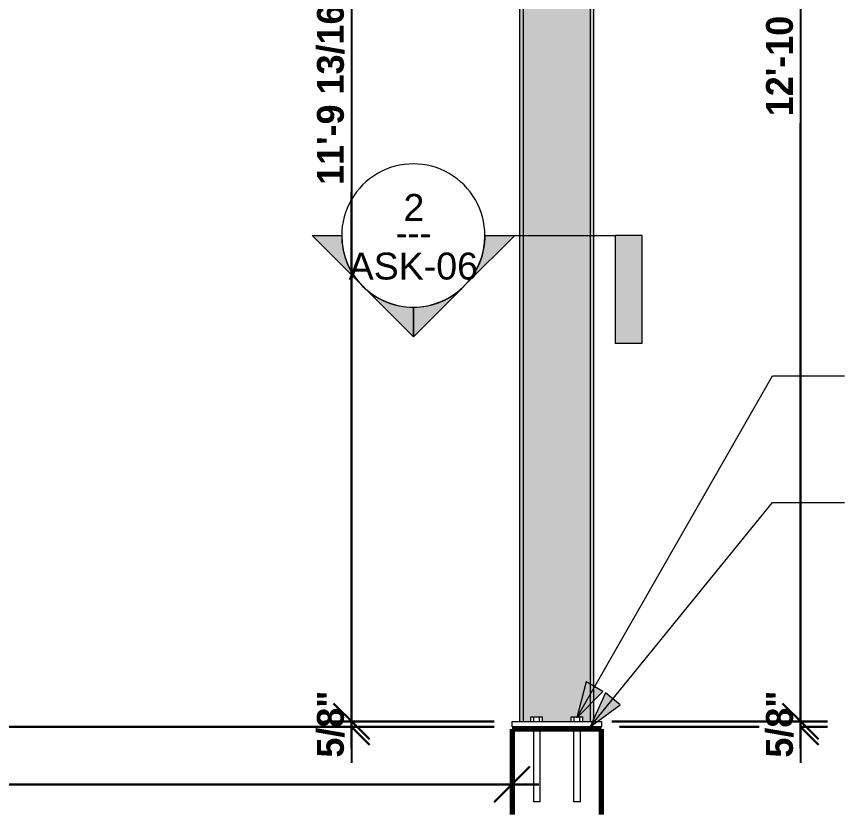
# Model space of a CAD drawing. Header units: inches. Extents: x -8939 to -8174, y -29 to 1319.
# Drawn here: x -8758.2 to -8665.7, y -18.9 to 70.2 of the extents above; entities that cross this region are included whole.
import ezdxf

# ---------------------------------------------------------------- set-up
doc = ezdxf.new("R2010")
doc.units = ezdxf.units.IN
doc.header["$MEASUREMENT"] = 0
for name, color, linetype, lineweight in [('A-ANNO-DIMS-1', 211, 'Continuous', 30), ('A-GENM', 5, 'Continuous', 9), ('G-ANNO-SYMB', 111, 'Continuous', 9), ('G-ANNO-TEXT', 231, 'Continuous', 9), ('S-BEAM', 12, 'Continuous', 9), ('S-COLS', 52, 'Continuous', 9), ('S-COLS-1', 22, 'Continuous', 9), ('S-FNDN-2', 32, 'Continuous', 70)]:
    doc.layers.add(name, color=color, linetype=linetype, lineweight=lineweight)
doc.styles.add('Arial', font='arial.ttf', dxfattribs={"height": 2.999999999999998})
doc.styles.add('Century Gothic', font='ufonts.com_century-gothic.ttf', dxfattribs={"height": 2.999999999999998})
doc.styles.add('Century Gothic_B', font='GOTHICB.TTF', dxfattribs={"height": 2.999999999999999})
doc.dimstyles.new('OD__1_16__Tol__', dxfattribs={"dimscale": 12, "dimtxt": 3.132504809152577, "dimasz": 0.3333333333333333, "dimexe": 0.25, "dimexo": 0.1666666666666667, "dimgap": 0.04166666666666667, "dimtad": 1, "dimdec": 4, "dimrnd": 0.0625, "dimzin": 3, "dimdsep": 46, "dimlunit": 4, "dimtxsty": 'Century Gothic_B', "dimblk1": 'OBLIQUE', "dimblk2": 'OBLIQUE', "dimsah": 1, "dimcen": 0.09, "dimdle": 0.25, "dimazin": 0, "dimtfac": 1, "dimtdec": 4, "dimtix": 1, "dimtmove": 0, "dimatfit": 3, "dimfxl": 1, "dimtvp": 1, "dimtfill": 1, "dimfrac": 2, "dimtolj": 1, "dimtzin": 0, "dimlwd": 30, "dimlwe": 30, "dimarcsym": 2})

# ---------------------------------------------------------------- blocks, each defined once
blk = doc.blocks.new('051200 - Structural Steel Framing - Base Plate - 4 holes - 2-1954473-STRUCTURE - MOMENT FRAME _1_ - ELEVATION')
at = {"layer": 'A-GENM'}
for p, q in [((-8700.718900558199, -7.99999999999541), (-8700.394141031778, -7.999999999995409)), ((-8700.718900558199, -8.4999999999954), (-8700.718900558199, -7.99999999999541)), ((-8700.394141031778, -7.999999999995409), (-8699.74462197894, -7.999999999995406)), ((-8700.394141031778, -8.499999999995397), (-8700.394141031778, -7.999999999995409)), ((-8699.74462197894, -7.999999999995406), (-8699.419862452522, -7.999999999995406)), ((-8699.74462197894, -8.499999999995396), (-8699.74462197894, -7.999999999995406)), ((-8699.419862452522, -8.499999999995396), (-8699.419862452522, -7.999999999995406)), ((-8696.218900558199, -7.999999999995447), (-8695.894141031778, -7.999999999995449)), ((-8696.218900558199, -8.499999999995437), (-8696.218900558199, -7.999999999995447)), ((-8695.894141031778, -7.999999999995449), (-8695.24462197894, -7.999999999995446)), ((-8695.894141031778, -8.499999999995438), (-8695.894141031778, -7.999999999995449)), ((-8695.24462197894, -7.999999999995446), (-8694.919862452522, -7.999999999995444)), ((-8695.24462197894, -8.499999999995435), (-8695.24462197894, -7.999999999995446)), ((-8694.919862452522, -8.499999999995433), (-8694.919862452522, -7.999999999995444)), ((-8700.444381505356, -9.125000000001407), (-8700.444381505356, -9.37500000000054)), ((-8699.694381505356, -9.37500000000054), (-8699.694381505356, -9.125000000001407)), ((-8695.944381505356, -9.125000000001407), (-8695.944381505356, -9.37500000000054)), ((-8695.194381505356, -9.37500000000054), (-8695.194381505356, -9.125000000001407)), ((-8700.444381505356, -9.37500000000054), (-8700.444381505356, -17.50000000000018)), ((-8699.694381505356, -17.50000000000018), (-8699.694381505356, -9.37500000000054)), ((-8695.944381505356, -9.37500000000054), (-8695.944381505356, -17.50000000000023)), ((-8695.194381505356, -17.50000000000018), (-8695.194381505356, -9.37500000000054)), ((-8700.069381505356, -17.50000000000004), (-8700.444381505356, -17.50000000000004)), ((-8699.694381505356, -17.50000000000004), (-8700.069381505356, -17.50000000000004)), ((-8695.569381505356, -17.50000000000008), (-8695.944381505356, -17.50000000000008)), ((-8695.194381505356, -17.50000000000007), (-8695.569381505356, -17.50000000000008))]:
    blk.add_line(p, q, dxfattribs=at)
at = {"layer": 'S-BEAM'}
for p, q in [((-8702.819381505358, -8.500000000000075), (-8692.819381505358, -8.500000000000075)), ((-8702.819381505358, -9.125000000001297), (-8702.819381505358, -8.500000000000075)), ((-8692.819381505358, -9.125000000001297), (-8702.819381505358, -9.125000000001297)), ((-8692.819381505358, -8.500000000000075), (-8692.819381505358, -9.125000000001297))]:
    blk.add_line(p, q, dxfattribs=at)
blk = doc.blocks.new('_Oblique')
at = {"color": 0, "linetype": 'ByBlock', "lineweight": -2}
blk.add_line((-0.5, -0.5), (0.5, 0.5), dxfattribs=at)
blk = doc.blocks.new('DIMBLOCK12-STRUCTURE - MOMENT FRAME _1_ - ELEVATION')
at = {"layer": 'A-ANNO-DIMS-1', "color": 0, "lineweight": 30, "transparency": 16777216}
for p, q in [((-8720.757397472004, -8.50000000000008), (-8720.757397472004, -4.50000000000008)), ((-8704.819381505362, -8.500000000000078), (-8723.757397472004, -8.50000000000008)), ((-8704.819381505362, -9.1250000000013), (-8723.757397472004, -9.125000000001302)), ((-8720.757397472004, -9.125000000001302), (-8720.757397472004, -8.50000000000008)), ((-8720.757397472004, -9.125000000001302), (-8720.757397472004, -13.1250000000013))]:
    blk.add_line(p, q, dxfattribs=at)
at = {"layer": 'Defpoints', "color": 0, "transparency": 16777216}
for p in [(-8702.819381505362, -8.500000000000078), (-8702.819381505362, -9.1250000000013)]:
    blk.add_point(p, dxfattribs=at)
at = {"layer": 'A-ANNO-DIMS-1', "color": 0, "lineweight": 30, "transparency": 16777216, "xscale": 3.999999999999999, "yscale": 3.999999999999999, "zscale": 3.999999999999999}
for p, rotation in [((-8720.757397472004, -8.50000000000008), 270), ((-8720.757397472004, -9.125000000001302), 90)]:
    blk.add_blockref('_Oblique', p, dxfattribs=dict(at, rotation=rotation))
at = {"layer": 'A-ANNO-DIMS-1', "color": 0, "transparency": 16777216, "insert": (-8723.067390687285, -8.812499999998218), "char_height": 2.999999999999999, "attachment_point": 5, "rotation": 90, "style": 'Century Gothic_B', "bg_fill": 3, "box_fill_scale": 1.25, "bg_fill_color": 256, "bg_fill_true_color": 13158600, "bg_fill_transparency": 0}
blk.add_mtext('\\A1;5/8"', dxfattribs=at)
at = {"layer": 'Defpoints', "color": 0, "transparency": 16777216}
blk.add_point((-8720.757397472004, -8.50000000000008), dxfattribs=at)
blk = doc.blocks.new('DIMBLOCK13-STRUCTURE - MOMENT FRAME _1_ - ELEVATION')
at = {"layer": 'A-ANNO-DIMS-1', "color": 0, "lineweight": 30, "transparency": 16777216}
for p, q in [((-8720.757397472004, -11.50000000000008), (-8720.757397472004, 136.2999999999996)), ((-8721.585824596747, 133.2999999999996), (-8717.757397472004, 133.2999999999996)), ((-8704.819381505362, -8.500000000000078), (-8723.757397472004, -8.50000000000008))]:
    blk.add_line(p, q, dxfattribs=at)
at = {"layer": 'Defpoints', "color": 0, "transparency": 16777216}
for p in [(-8723.585824596747, 133.2999999999996), (-8720.757397472004, 133.2999999999996), (-8702.819381505362, -8.500000000000078)]:
    blk.add_point(p, dxfattribs=at)
at = {"layer": 'A-ANNO-DIMS-1', "color": 0, "lineweight": 30, "transparency": 16777216, "xscale": 3.999999999999999, "yscale": 3.999999999999999, "zscale": 3.999999999999999}
for p, rotation in [((-8720.757397472004, 133.2999999999996), 90), ((-8720.757397472004, -8.50000000000008), 270)]:
    blk.add_blockref('_Oblique', p, dxfattribs=dict(at, rotation=rotation))
at = {"layer": 'A-ANNO-DIMS-1', "color": 0, "transparency": 16777216, "insert": (-8723.067390687285, 62.40000000000222), "char_height": 2.999999999999999, "attachment_point": 5, "rotation": 90, "style": 'Century Gothic_B', "bg_fill": 3, "box_fill_scale": 1.25, "bg_fill_color": 256, "bg_fill_true_color": 13158600, "bg_fill_transparency": 0}
blk.add_mtext('\\A1;11\'-9 13/16"', dxfattribs=at)
blk = doc.blocks.new('DIMBLOCK16-STRUCTURE - MOMENT FRAME _1_ - ELEVATION')
at = {"layer": 'A-ANNO-DIMS-1', "color": 0, "lineweight": 30, "transparency": 16777216}
for p, q in [((-8866.569381505384, -16.36779576049809), (-8866.569381505384, -12.5393686357519)), ((-8702.819381505358, -16.36779576049809), (-8702.819381505358, -12.5393686357519)), ((-8699.819381505358, -15.5393686357519), (-8869.569381505384, -15.5393686357519))]:
    blk.add_line(p, q, dxfattribs=at)
at = {"layer": 'Defpoints', "color": 0, "transparency": 16777216}
for p in [(-8866.569381505384, -15.5393686357519), (-8866.569381505384, -18.36779576049809), (-8702.819381505358, -18.36779576049809)]:
    blk.add_point(p, dxfattribs=at)
at = {"layer": 'A-ANNO-DIMS-1', "color": 0, "lineweight": 30, "transparency": 16777216, "xscale": 3.999999999999999, "yscale": 3.999999999999999, "zscale": 3.999999999999999, "rotation": 180}
blk.add_blockref('_Oblique', (-8866.569381505384, -15.5393686357519), dxfattribs=at)
at = {"layer": 'A-ANNO-DIMS-1', "color": 0, "lineweight": 30, "transparency": 16777216, "xscale": 3.999999999999999, "yscale": 3.999999999999999, "zscale": 3.999999999999999}
blk.add_blockref('_Oblique', (-8702.819381505358, -15.5393686357519), dxfattribs=at)
at = {"layer": 'A-ANNO-DIMS-1', "color": 0, "transparency": 16777216, "insert": (-8784.694381505371, -13.22937542046828), "char_height": 2.999999999999999, "attachment_point": 5, "style": 'Century Gothic_B', "bg_fill": 3, "box_fill_scale": 1.25, "bg_fill_color": 256, "bg_fill_true_color": 13158600, "bg_fill_transparency": 0}
blk.add_mtext('\\A1;13\'-7 3/4"', dxfattribs=at)
blk = doc.blocks.new('DIMBLOCK17-STRUCTURE - MOMENT FRAME _1_ - ELEVATION')
at = {"layer": 'A-ANNO-DIMS-1', "color": 0, "lineweight": 30, "transparency": 16777216}
for p, q in [((-8812.049863000255, -1.750000000001289), (-8812.049863000255, 2.249999999998711)), ((-8864.56938150539, -1.750000000001298), (-8809.049863000255, -1.750000000001289)), ((-8812.049863000255, -9.125000000001318), (-8812.049863000255, -1.750000000001289)), ((-8704.819381505362, -9.1250000000013), (-8815.049863000255, -9.125000000001318)), ((-8812.049863000255, -9.125000000001318), (-8812.049863000255, -13.12500000000132))]:
    blk.add_line(p, q, dxfattribs=at)
at = {"layer": 'Defpoints', "color": 0, "transparency": 16777216}
for p in [(-8866.56938150539, -1.750000000001298), (-8702.819381505362, -9.1250000000013)]:
    blk.add_point(p, dxfattribs=at)
at = {"layer": 'A-ANNO-DIMS-1', "color": 0, "lineweight": 30, "transparency": 16777216, "xscale": 3.999999999999999, "yscale": 3.999999999999999, "zscale": 3.999999999999999}
for p, rotation in [((-8812.049863000255, -1.750000000001289), 270), ((-8812.049863000255, -9.125000000001318), 90)]:
    blk.add_blockref('_Oblique', p, dxfattribs=dict(at, rotation=rotation))
at = {"layer": 'A-ANNO-DIMS-1', "color": 0, "transparency": 16777216, "insert": (-8814.359856215537, -5.437499999998805), "char_height": 2.999999999999999, "attachment_point": 5, "rotation": 90, "style": 'Century Gothic_B', "bg_fill": 3, "box_fill_scale": 1.25, "bg_fill_color": 256, "bg_fill_true_color": 13158600, "bg_fill_transparency": 0}
blk.add_mtext('\\A1;7 3/8"', dxfattribs=at)
at = {"layer": 'A-ANNO-DIMS-1', "color": 0, "transparency": 16777216, "insert": (-8810.021310983515, -5.437499999998805), "char_height": 2.999999999999999, "attachment_point": 5, "rotation": 90, "style": 'Century Gothic_B', "bg_fill": 3, "box_fill_scale": 1.25, "bg_fill_color": 256, "bg_fill_true_color": 13158600, "bg_fill_transparency": 0}
blk.add_mtext('\\A1;ELEV. DIFF.', dxfattribs=at)
at = {"layer": 'Defpoints', "color": 0, "transparency": 16777216}
blk.add_point((-8812.049863000255, -1.750000000001289), dxfattribs=at)
blk = doc.blocks.new('Section - 3_32_ x 3_8_-54337-STRUCTURE - MOMENT FRAME _1_ - ELEVATION')
at = {"layer": 'G-ANNO-SYMB'}
blk.add_hatch(color=256, dxfattribs=at).paths.add_polyline_path([(-8785.84586055963, -25.5452430915449), (-8773.84586055963, -25.54524309154501), (-8773.84586055963, -28.54524309154501), (-8785.84586055963, -28.5452430915449)], flags=0)
for p, q in [((-8785.84586055963, -25.5452430915449), (-8785.84586055963, -28.5452430915449)), ((-8773.84586055963, -25.54524309154501), (-8785.84586055963, -25.5452430915449)), ((-8773.84586055963, -28.54524309154501), (-8773.84586055963, -25.54524309154501)), ((-8785.84586055963, -28.5452430915449), (-8773.84586055963, -28.54524309154501))]:
    blk.add_line(p, q, dxfattribs=at)
blk = doc.blocks.new('Section - Section Head - Filled-22785-STRUCTURE - MOMENT FRAME _1_ - ELEVATION')
at = {"layer": 'G-ANNO-SYMB'}
h = blk.add_hatch(color=256, dxfattribs=at)
edge = h.paths.add_edge_path(flags=0)
edge.add_arc((-8773.84586055963, 180.164589275989), 8.01041186365364, 89.99999999999989, 132.0783950246268, ccw=False)
edge.add_line((-8773.84586055963, 188.1750011396435), (-8773.84586055963, 191.4782977749737))
edge.add_line((-8773.84586055963, 191.4782977749737), (-8779.214012345175, 186.110145989428))
h = blk.add_hatch(color=256, dxfattribs=at)
edge = h.paths.add_edge_path(flags=0)
edge.add_line((-8779.502714809121, 185.8214435254813), (-8785.159569058615, 180.164589275989))
edge.add_line((-8785.159569058615, 180.164589275989), (-8781.84586055963, 180.164589275989))
edge.add_arc((-8773.84586055963, 180.1645892759889), 7.999999999998778, 135.0000000000002, 179.9999999999997, ccw=False)
h = blk.add_hatch(color=256, dxfattribs=at)
edge = h.paths.add_edge_path(flags=0)
edge.add_arc((-8773.84586055963, 180.164589275989), 7.999999999999994, 180.0000000000003, 225.0000000000041, ccw=False)
edge.add_line((-8781.84586055963, 180.164589275989), (-8785.159569058615, 180.164589275989))
edge.add_line((-8785.159569058615, 180.164589275989), (-8779.502714809121, 174.5077350264966))
h = blk.add_hatch(color=256, dxfattribs=at)
edge = h.paths.add_edge_path(flags=0)
edge.add_line((-8779.214012345175, 174.2190325625498), (-8773.84586055963, 168.8508807770041))
edge.add_line((-8773.84586055963, 168.8508807770041), (-8773.84586055963, 172.1541774123343))
edge.add_arc((-8773.84586055963, 180.1645892759889), 8.01041186365463, 227.9216049753765, 270, ccw=False)
for p, q in [((-8779.214012345175, 186.110145989428), (-8773.84586055963, 191.4782977749737)), ((-8773.84586055963, 191.4782977749737), (-8773.84586055963, 188.1750011396435)), ((-8785.159569058615, 180.164589275989), (-8779.502714809121, 185.8214435254813)), ((-8781.84586055963, 180.164589275989), (-8785.159569058615, 180.164589275989)), ((-8779.502714809121, 174.5077350264966), (-8785.159569058615, 180.164589275989)), ((-8785.159569058615, 180.164589275989), (-8781.84586055963, 180.164589275989)), ((-8773.84586055963, 168.8508807770041), (-8779.214012345175, 174.2190325625498)), ((-8773.84586055963, 172.1541774123343), (-8773.84586055963, 168.8508807770041))]:
    blk.add_line(p, q, dxfattribs=at)
for centre, radius, start, end in [((-8773.84586055963, 180.1750011396435), 8, 90, 269.9999999999996), ((-8773.84586055963, 180.164589275989), 8.01041186365364, 89.99999999999959, 132.0783950246265), ((-8773.84586055963, 180.1750011396435), 8, 269.9999999999996, 90), ((-8773.84586055963, 180.1645892759889), 7.999999999998778, 134.9999999999999, 179.9999999999994), ((-8773.84586055963, 180.164589275989), 7.999999999999994, 179.9999999999999, 225.0000000000037), ((-8773.84586055963, 180.1645892759889), 8.01041186365463, 227.9216049753761, 269.9999999999996)]:
    blk.add_arc(centre, radius, start, end, dxfattribs=at)
blk = doc.blocks.new('DIMBLOCK20-STRUCTURE - MOMENT FRAME _1_ - ELEVATION')
at = {"layer": 'A-ANNO-DIMS-1', "color": 0, "lineweight": 30, "transparency": 16777216}
for p, q in [((-8670.606482704907, -8.5), (-8670.606482704907, -4.5)), ((-8691.679381505359, -8.500000000000002), (-8667.606482704907, -8.499999999999998)), ((-8690.819381505362, -9.125000000001299), (-8667.606482704907, -9.125000000001295)), ((-8670.606482704907, -9.125000000001297), (-8670.606482704907, -8.5)), ((-8670.606482704907, -9.125000000001297), (-8670.606482704907, -13.1250000000013))]:
    blk.add_line(p, q, dxfattribs=at)
at = {"layer": 'Defpoints', "color": 0, "transparency": 16777216}
for p in [(-8693.679381505359, -8.500000000000004), (-8692.819381505362, -9.1250000000013)]:
    blk.add_point(p, dxfattribs=at)
at = {"layer": 'A-ANNO-DIMS-1', "color": 0, "lineweight": 30, "transparency": 16777216, "xscale": 3.999999999999999, "yscale": 3.999999999999999, "zscale": 3.999999999999999}
for p, rotation in [((-8670.606482704907, -8.5), 270), ((-8670.606482704907, -9.125000000001297), 90)]:
    blk.add_blockref('_Oblique', p, dxfattribs=dict(at, rotation=rotation))
at = {"layer": 'A-ANNO-DIMS-1', "color": 0, "transparency": 16777216, "insert": (-8672.916475920189, -8.81249999999819), "char_height": 2.999999999999999, "attachment_point": 5, "rotation": 90, "style": 'Century Gothic_B', "bg_fill": 3, "box_fill_scale": 1.25, "bg_fill_color": 256, "bg_fill_true_color": 13158600, "bg_fill_transparency": 0}
blk.add_mtext('\\A1;5/8"', dxfattribs=at)
at = {"layer": 'Defpoints', "color": 0, "transparency": 16777216}
blk.add_point((-8670.606482704907, -8.5), dxfattribs=at)
blk = doc.blocks.new('DIMBLOCK21-STRUCTURE - MOMENT FRAME _1_ - ELEVATION')
at = {"layer": 'A-ANNO-DIMS-1', "color": 0, "lineweight": 30, "transparency": 16777216}
for p, q in [((-8670.606482704907, -11.5), (-8670.606482704907, 149.3996093749995)), ((-8691.678131505361, 146.3996093749995), (-8667.606482704907, 146.3996093749995)), ((-8691.679381505359, -8.500000000000002), (-8667.606482704907, -8.499999999999998))]:
    blk.add_line(p, q, dxfattribs=at)
at = {"layer": 'Defpoints', "color": 0, "transparency": 16777216}
for p in [(-8693.678131505361, 146.3996093749995), (-8670.606482704907, 146.3996093749995), (-8693.679381505359, -8.500000000000004)]:
    blk.add_point(p, dxfattribs=at)
at = {"layer": 'A-ANNO-DIMS-1', "color": 0, "lineweight": 30, "transparency": 16777216, "xscale": 3.999999999999999, "yscale": 3.999999999999999, "zscale": 3.999999999999999}
for p, rotation in [((-8670.606482704907, 146.3996093749995), 90), ((-8670.606482704907, -8.5), 270)]:
    blk.add_blockref('_Oblique', p, dxfattribs=dict(at, rotation=rotation))
at = {"layer": 'A-ANNO-DIMS-1', "color": 0, "transparency": 16777216, "insert": (-8672.916475920189, 68.94980468750221), "char_height": 2.999999999999999, "attachment_point": 5, "rotation": 90, "style": 'Century Gothic_B', "bg_fill": 3, "box_fill_scale": 1.25, "bg_fill_color": 256, "bg_fill_true_color": 13158600, "bg_fill_transparency": 0}
blk.add_mtext('\\A1;12\'-10 7/8"', dxfattribs=at)

msp = doc.modelspace()

# ---------------------------------------------------------------- hatches: boundary and pattern name
at = {"layer": 'G-ANNO-TEXT'}
for points in [[(-8695.596119014204, -8.094253270010388), (-8692.677928093053, -5.156071848909416), (-8694.537982253945, -4.090618057833916)], [(-8694.088290762023, -9.101563046733192), (-8690.734517586783, -6.672375156793532), (-8692.398431938705, -5.32093803585971)]]:
    msp.add_hatch(color=256, dxfattribs=at).paths.add_polyline_path(points, flags=0)
at = {"layer": 'S-COLS-1'}
for points in [[(-8701.559381505354, -8.500000000000197), (-8701.559381505354, 146.1496093749994), (-8701.959381505356, 146.1496093749994), (-8701.959381505356, -8.500000000000197)], [(-8693.679381505355, -8.500000000000197), (-8693.679381505355, 146.1496093749994), (-8694.079381505355, 146.1496093749994), (-8694.079381505355, -8.500000000000197)]]:
    msp.add_hatch(color=256, dxfattribs=at).paths.add_polyline_path(points, flags=0)
h = msp.add_hatch(color=256, dxfattribs=at)
h.paths.add_polyline_path([(-8701.321881505357, -8.500000000000197), (-8701.084381505356, -8.500000000000197), (-8701.084381505356, 131.50009032216), (-8701.559381505354, 131.50009032216), (-8701.559381505354, -8.500000000000197), (-8701.495743572154, -8.500000000000197)], flags=0)
h.paths.add_polyline_path([(-8701.084381505356, 132.7991284278367), (-8701.084381505356, 133.2999999999996), (-8701.559381505354, 133.2999999999996), (-8701.559381505354, 132.7991284278367), (-8701.104884235609, 132.7991284278367)], flags=0)
h.paths.add_polyline_path([(-8701.084381505356, 133.5499999999996), (-8701.084381505356, 134.25009032216), (-8701.559381505354, 134.25009032216), (-8701.559381505354, 133.5499999999996), (-8701.103731099825, 133.5499999999996)], flags=0)
h.paths.add_polyline_path([(-8701.100660978902, 135.5491284278367), (-8701.084381505356, 135.5491284278367), (-8701.091905842337, 141.25009032216), (-8701.559381505354, 141.25009032216), (-8701.559381505354, 135.5491284278367), (-8701.321881505357, 135.5491284278367)], flags=0)
h.paths.add_polyline_path([(-8701.084381505356, 142.5491284278367), (-8701.088835721412, 143.2492187499996), (-8701.559381505354, 143.2492187499996), (-8701.559381505354, 142.5491284278367), (-8701.089910870922, 142.5491284278367)], flags=0)
h.paths.add_polyline_path([(-8701.084381505356, 143.4992187499996), (-8701.08768258563, 144.00009032216), (-8701.559381505354, 144.00009032216), (-8701.559381505354, 143.4992187499996), (-8701.088451788986, 143.4992187499996)], flags=0)
h.paths.add_polyline_path([(-8701.084381505356, 145.2991284278367), (-8701.084381505356, 146.1496093749994), (-8701.559381505354, 146.1496093749994), (-8701.559381505354, 145.2991284278367), (-8701.085687614213, 145.2991284278367)], flags=0)
h = msp.add_hatch(color=256, dxfattribs=at)
h.paths.add_polyline_path([(-8701.084381505358, -8.500000000000197), (-8700.718900558197, -8.500000000000197), (-8700.718900558197, -7.99999999999558), (-8699.419862452522, -7.999999999995537), (-8699.419862452522, -8.500000000000197), (-8696.218900558199, -8.500000000000197), (-8696.218900558199, -7.99999999999558), (-8694.919862452522, -7.99999999999558), (-8694.919862452522, -8.500000000000197), (-8694.554381505357, -8.500000000000197), (-8694.554381505357, 133.2999999999996), (-8701.084381505358, 133.2999999999996), (-8701.084381505358, 132.7991284278367), (-8701.060944005352, 132.7991284278367), (-8701.060944005352, 132.5246093750009), (-8700.459381505356, 132.5118315598593), (-8700.459381505356, 131.7746093750009), (-8701.060944005352, 131.7746093750009), (-8701.060944005352, 131.50009032216), (-8701.084381505358, 131.50009032216), (-8701.084381505358, -7.686317259413783)], flags=0)
h.paths.add_polyline_path([(-8694.554381505357, 133.5499999999996), (-8694.554381505357, 143.2492187499996), (-8701.084381505358, 143.2492187499996), (-8701.084381505358, 142.5491284278367), (-8701.060944005352, 142.5491284278367), (-8701.060944005352, 142.2746093750009), (-8700.459381505356, 142.2618315598593), (-8700.459381505356, 141.5246093750009), (-8701.060944005352, 141.5246093750009), (-8701.060944005352, 141.25009032216), (-8701.084381505358, 141.25009032216), (-8701.084381505358, 135.5491284278367), (-8701.060944005352, 135.5491284278367), (-8701.060944005352, 135.2746093750009), (-8700.459381505356, 135.2618315598593), (-8700.459381505356, 134.5246093750009), (-8701.060944005352, 134.5246093750009), (-8701.060944005352, 134.25009032216), (-8701.084381505358, 134.25009032216), (-8701.084381505358, 133.5499999999996), (-8700.447372889008, 133.5499999999996)], flags=0)
h.paths.add_polyline_path([(-8694.554381505357, 143.4992187499996), (-8694.554381505357, 146.1496093749994), (-8701.084381505358, 146.1496093749994), (-8701.084381505358, 145.2991284278367), (-8701.060944005352, 145.2991284278367), (-8701.060944005352, 145.0246093750009), (-8700.459381505356, 145.0118315598593), (-8700.459381505356, 144.2746093750009), (-8701.060944005352, 144.2746093750009), (-8701.060944005352, 144.00009032216), (-8701.084381505358, 144.00009032216), (-8701.084381505358, 143.4992187499996), (-8700.447372889008, 143.4992187499996)], flags=0)
h = msp.add_hatch(color=256, dxfattribs=at)
h.paths.add_polyline_path([(-8694.316881505356, -8.500000000000197), (-8694.079381505357, -8.500000000000197), (-8694.084669087952, 133.2999999999996), (-8694.554381505357, 133.2999999999996), (-8694.554381505357, -8.500000000000197)], flags=0)
h.paths.add_polyline_path([(-8694.084566213569, 133.5499999999996), (-8694.079381505357, 133.5499999999996), (-8694.080575008951, 143.2492187499996), (-8694.554381505357, 143.2492187499996), (-8694.554381505357, 133.5499999999996), (-8694.10220622234, 133.5499999999996)], flags=0)
h.paths.add_polyline_path([(-8694.316881505356, 143.4992187499996), (-8694.079381505357, 143.4992187499996), (-8694.079381505357, 146.1496093749994), (-8694.554381505357, 146.1496093749994), (-8694.554381505357, 143.4992187499996), (-8694.320951788986, 143.4992187499996)], flags=0)

# ---------------------------------------------------------------- linework, layer by layer
at = {"layer": 'G-ANNO-TEXT'}
for p, q in [((-8695.596119014204, -8.094253270010388), (-8673.744217558025, 30.05448726422743)), ((-8673.744217558025, 30.05448726422743), (-8665.702490880274, 30.05448726422742)), ((-8694.088290762023, -9.101563046733192), (-8673.744217558025, 15.94643575122675)), ((-8673.744217558025, 15.94643575122675), (-8665.702490880274, 15.94643575122677)), ((-8694.537982253945, -4.090618057833916), (-8695.596119014204, -8.094253270010388)), ((-8692.677928093053, -5.156071848909416), (-8694.537982253945, -4.090618057833916)), ((-8695.596119014204, -8.094253270010388), (-8692.677928093053, -5.156071848909416)), ((-8692.398431938705, -5.32093803585971), (-8694.088290762023, -9.101563046733192)), ((-8690.734517586783, -6.672375156793532), (-8692.398431938705, -5.32093803585971)), ((-8694.088290762023, -9.101563046733192), (-8690.734517586783, -6.672375156793532))]:
    msp.add_line(p, q, dxfattribs=at)
at = {"layer": 'S-COLS'}
for p, q in [((-8701.959381505356, -8.500000000000005), (-8701.959381505356, 146.1496093749994)), ((-8701.559381505356, -8.500000000000005), (-8701.559381505356, 146.1496093749994)), ((-8694.079381505357, -8.500000000000005), (-8694.079381505357, 146.1496093749994)), ((-8693.679381505355, -8.500000000000005), (-8693.679381505355, 146.1496093749994))]:
    msp.add_line(p, q, dxfattribs=at)
at = {"layer": 'S-FNDN-2'}
for p, q in [((-8702.819381505358, -9.37500000000034), (-8702.819381505358, -18.89165059274689)), ((-8692.819381505358, -9.37500000000034), (-8702.819381505358, -9.37500000000034)), ((-8692.819381505358, -18.8916505927469), (-8692.819381505358, -9.37500000000034))]:
    msp.add_line(p, q, dxfattribs=at)

# ---------------------------------------------------------------- block references
at = {"layer": 'G-ANNO-SYMB', "rotation": 90}
msp.add_blockref('Section - 3_32_ x 3_8_-54337-STRUCTURE - MOMENT FRAME _1_ - ELEVATION', (-8716.84220397164, 8819.574823780957), dxfattribs=at)
at = {"layer": 'S-BEAM'}
msp.add_blockref('051200 - Structural Steel Framing - Base Plate - 4 holes - 2-1954473-STRUCTURE - MOMENT FRAME _1_ - ELEVATION', (0, 0), dxfattribs=at)

# ---------------------------------------------------------------- next in the draw order: dimensions: what is measured, and where the dimension line sits
at = {"layer": 'A-ANNO-DIMS-1'}
for base, p1, p2, override, picture, middle in [((-8720.757397472004, -8.50000000000008), (-8702.819381505358, -9.125000000001297), (-8702.819381505358, -8.500000000000075), {"dimpost": '<>', "dimfxl": 0.6250000000012221}, 'DIMBLOCK12-STRUCTURE - MOMENT FRAME _1_ - ELEVATION', (-8723.067390687285, -8.812499999998218)), ((-8670.606482704907, -8.5), (-8692.819381505358, -9.125000000001297), (-8693.679381505355, -8.5), {"dimpost": '<>', "dimfxl": 1.063120407101832}, 'DIMBLOCK20-STRUCTURE - MOMENT FRAME _1_ - ELEVATION', (-8672.916475920189, -8.81249999999819))]:
    dim = msp.add_linear_dim(base=base, p1=p1, p2=p2, angle=89.99999999999991, dimstyle='OD__1_16__Tol__', override=override, dxfattribs=at)
    dim.commit()
    dim.dimension.update_dxf_attribs({"geometry": picture, "text_midpoint": middle})

# ---------------------------------------------------------------- next in the draw order: dimensions: what is measured, and where the dimension line sits
dim = msp.add_linear_dim(base=(-8720.757397472004, 133.2999999999996), p1=(-8702.819381505358, -8.500000000000075), p2=(-8723.585824596743, 133.2999999999996), angle=89.99999999999991, dimstyle='OD__1_16__Tol__', override={"dimpost": '<>', "dimfxl": 143.3125436194181}, dxfattribs=at)
dim.commit()
dim.dimension.update_dxf_attribs({"geometry": 'DIMBLOCK13-STRUCTURE - MOMENT FRAME _1_ - ELEVATION', "text_midpoint": (-8723.067390687285, 62.40000000000222)})

# ---------------------------------------------------------------- next in the draw order: linework, layer by layer
at = {"layer": 'G-ANNO-SYMB'}
msp.add_line((-8705.840121598258, 45.7289632213222), (-8691.296960880101, 45.7289632213222), dxfattribs=at)

# ---------------------------------------------------------------- next in the draw order: block references
at = {"layer": 'G-ANNO-SYMB', "rotation": 90}
msp.add_blockref('Section - Section Head - Filled-22785-STRUCTURE - MOMENT FRAME _1_ - ELEVATION', (-8533.675532322262, 8819.574823780957), dxfattribs=at)

# ---------------------------------------------------------------- next in the draw order: texts
at = {"layer": 'G-ANNO-SYMB', "char_height": 2.999999999999998, "attachment_point": 1}
for s, insert, width, style in [('2', (-8714.94711375684, 50.36517537471153), 2.827999999999998, 'Arial'), ('---', (-8715.830884119077, 47.52961107024959), 5.150999999999996, 'Century Gothic'), ('ASK-06', (-8721.069948402508, 43.81976064493394), 17.67499999999998, 'Arial')]:
    msp.add_mtext(s, dxfattribs=dict(at, insert=insert, width=width, style=style))

# ---------------------------------------------------------------- next in the draw order: dimensions: what is measured, and where the dimension line sits
at = {"layer": 'A-ANNO-DIMS-1'}
dim = msp.add_linear_dim(base=(-8866.569381505384, -15.5393686357519), p1=(-8702.819381505358, -18.36779576049809), p2=(-8866.569381505384, -18.36779576049809), dimstyle='OD__1_16__Tol__', override={"dimpost": '<>', "dimfxl": 163.7500000000255}, dxfattribs=at)
dim.commit()
dim.dimension.update_dxf_attribs({"geometry": 'DIMBLOCK16-STRUCTURE - MOMENT FRAME _1_ - ELEVATION', "text_midpoint": (-8784.694381505371, -13.22937542046828)})

# ---------------------------------------------------------------- next in the draw order: dimensions: what is measured, and where the dimension line sits
dim = msp.add_linear_dim(base=(-8670.606482704907, 146.3996093749995), p1=(-8693.679381505355, -8.5), p2=(-8693.678131505358, 146.3996093749995), angle=89.99999999999991, dimstyle='OD__1_16__Tol__', override={"dimpost": '<>', "dimfxl": 154.8996093800431}, dxfattribs=at)
dim.commit()
dim.dimension.update_dxf_attribs({"geometry": 'DIMBLOCK21-STRUCTURE - MOMENT FRAME _1_ - ELEVATION', "text_midpoint": (-8672.916475920189, 68.94980468750221)})
dim = msp.add_linear_dim(base=(-8812.049863000255, -1.750000000001289), p1=(-8702.819381505358, -9.125000000001297), p2=(-8866.569381505386, -1.750000000001297), angle=89.99999999999991, text='<>\\XELEV. DIFF.', dimstyle='OD__1_16__Tol__', override={"dimpost": '<>', "dimfxl": 163.9159941098151}, dxfattribs=at)
dim.commit()
dim.dimension.update_dxf_attribs({"geometry": 'DIMBLOCK17-STRUCTURE - MOMENT FRAME _1_ - ELEVATION', "text_midpoint": (-8812.049863000253, -5.437499999998805)})

doc.saveas('drawing.dxf')
